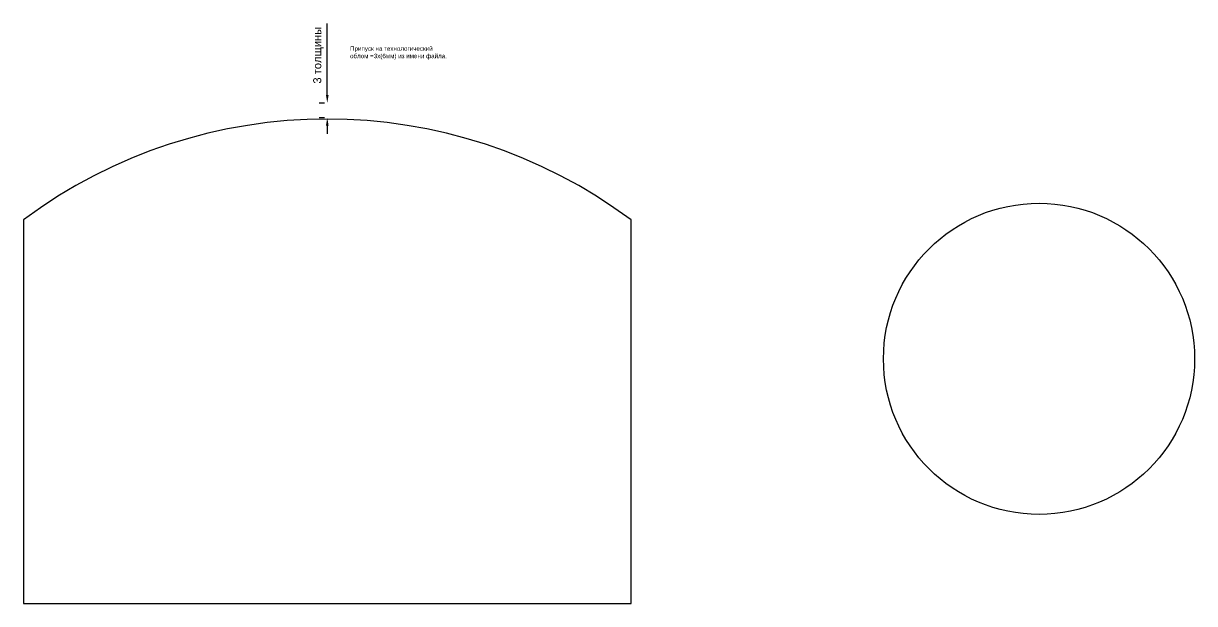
# Model space of a CAD drawing. Header units: inches. Extents: x 1393 to 5342, y 494 to 1346.
# Drawn here: x 4025 to 5342, y 494 to 1146 of the extents above; entities that cross this region are included whole.
import ezdxf

# ---------------------------------------------------------------- set-up
doc = ezdxf.new("R2010")
doc.units = ezdxf.units.IN
doc.layers.get('0').update_dxf_attribs({"lineweight": 25})
doc.styles.get("Standard").update_dxf_attribs({"font": 'Arial.ttf'})
doc.dimstyles.get("Standard").update_dxf_attribs({"dimscale": 50, "dimtxt": 0.18, "dimasz": 0.18, "dimexe": 0.18, "dimexo": 0.0625, "dimgap": 0.09, "dimtad": 1, "dimdec": 1, "dimzin": 0, "dimdsep": 46, "dimtxsty": 'Standard', "dimcen": 0.09, "dimadec": 1, "dimazin": 0, "dimtfac": 1, "dimtdec": 1, "dimtofl": 0, "dimtmove": 0, "dimatfit": 3, "dimfxl": 1, "dimtolj": 1, "dimtzin": 0, "dimarcsym": 0})

# ---------------------------------------------------------------- blocks, each defined once
blk = doc.blocks.new('*D37')
at = {"color": 0, "lineweight": -2, "ltscale": 4, "transparency": 16777216}
for p, q in [((4366.5, 1065.7), (4366.5, 1146.2)), ((4363.3, 1056.7), (4357.5, 1056.7)), ((4363.3, 1040.2), (4357.5, 1040.2)), ((4366.5, 1031.2), (4366.5, 1022.2))]:
    blk.add_line(p, q, dxfattribs=at)
at = {"color": 0, "ltscale": 4, "transparency": 16777216}
for points in [[(4365, 1065.7), (4368, 1065.7), (4366.5, 1056.7)], [(4365, 1031.2), (4368, 1031.2), (4366.5, 1040.2)]]:
    blk.add_solid(points, dxfattribs=at)
at = {"layer": 'Defpoints', "color": 0, "ltscale": 4, "transparency": 16777216}
for p in [(4366.5, 1056.7), (4366.5, 1056.7), (4366.5, 1040.2)]:
    blk.add_point(p, dxfattribs=at)
at = {"color": 0, "ltscale": 4, "transparency": 16777216, "insert": (4356.5, 1110.5), "char_height": 9, "attachment_point": 5, "rotation": 90}
blk.add_mtext('\\A1;{\\fArial|b0|i0|c204|p34;3 толщины}', dxfattribs=at)

msp = doc.modelspace()

# ---------------------------------------------------------------- linework, layer by layer
at = {"linetype": 'Continuous', "ltscale": 0.5}
for p, q in [((4024.77, 925.31), (4024.77, 493.98)), ((4708.16, 493.98), (4708.16, 925.31)), ((4024.77, 493.98), (4708.16, 493.98))]:
    msp.add_line(p, q, dxfattribs=at)
msp.add_circle((5166.97, 769.13), 174.94, dxfattribs=at)
msp.add_arc((4366.47, 467.19), 571.52, 53.28213, 126.71787, dxfattribs=at)

# ---------------------------------------------------------------- texts
at = {"ltscale": 4, "insert": (4392.14, 1120.44), "char_height": 5, "attachment_point": 1}
msp.add_mtext_dynamic_manual_height_columns('{\\fArial|b0|i0|c204|p34;Припуск на технологический облом =3х(6мм) из имени файла.}', width=114.6839, gutter_width=1, heights=[0], dxfattribs=at)

# ---------------------------------------------------------------- dimensions: what is measured, and where the dimension line sits
at = {"ltscale": 4}
dim = msp.add_linear_dim(base=(4366.47, 1056.7), p1=(4366.47, 1040.2), p2=(4366.47, 1056.7), angle=90, text='{\\fArial|b0|i0|c204|p34;3 толщины}', dimstyle='Standard', dxfattribs=at)
dim.commit()
dim.dimension.update_dxf_attribs({"geometry": '*D37', "text_midpoint": (4356.53, 1110.45)})

doc.saveas('drawing.dxf')
